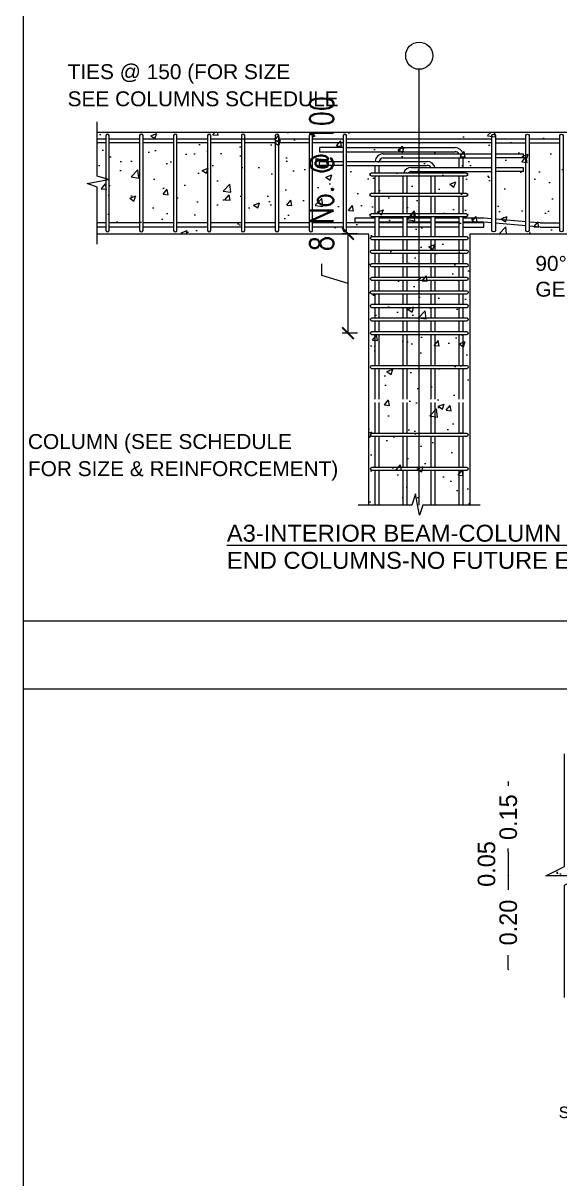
# Model space of a CAD drawing. Extents: x 166525 to 167198, y 178739 to 179747.
# Drawn here: x 166615.95 to 166620.53, y 179574.17 to 179584.04 of the extents above; entities that cross this region are included whole.
import ezdxf

# ---------------------------------------------------------------- set-up
doc = ezdxf.new("R2010")
doc.units = 0
doc.header["$MEASUREMENT"] = 0
doc.layers.get('0').update_dxf_attribs({"linetype": 'CONTINUOUS'})
doc.layers.get('DEFPOINTS').update_dxf_attribs({"linetype": 'CONTINUOUS'})
doc.layers.add('BEAM', color=6, linetype='CONTINUOUS', lineweight=13)
doc.layers.add('S-G-TEXT SUB TITLE', color=2, linetype='CONTINUOUS')
doc.styles.add('ARIAL', font='arial.ttf')
doc.styles.add('DIM', font='simplex.shx', dxfattribs={"width": 0.75})
doc.dimstyles.new('1-25', dxfattribs={"dimtxt": 0.2, "dimasz": 0.01, "dimexe": 0, "dimexo": 0, "dimgap": 0.08, "dimtad": 0, "dimlfac": 0.25, "dimzin": 0, "dimdsep": 46, "dimtxsty": 'Standard', "dimblk1": 'OBLIQUE', "dimblk2": 'OBLIQUE', "dimsah": 1, "dimcen": 0, "dimse1": 1, "dimse2": 1, "dimclrd": 256, "dimclre": 256, "dimclrt": 4, "dimadec": 0, "dimazin": 0, "dimtfac": 5.555556, "dimtix": 1, "dimtofl": 0, "dimtmove": 2, "dimatfit": 3, "dimldrblk": 'OBLIQUE', "dimfxl": 1, "dimtolj": 1, "dimtzin": 0, "dimarcsym": 0})
doc.dimstyles.new('MUTASIM', dxfattribs={"dimscale": 0.9995, "dimtxt": 0.2, "dimasz": 0.1, "dimexe": 0.05, "dimexo": 0.12, "dimgap": 0.05, "dimtad": 0, "dimzin": 0, "dimdsep": 46, "dimtxsty": 'DIM', "dimblk": 'ARCHTICK', "dimcen": 0.09, "dimclrd": 35, "dimclre": 33, "dimclrt": 256, "dimazin": 0, "dimtfac": 1, "dimtofl": 0, "dimtmove": 1, "dimatfit": 3, "dimfxl": 0.18, "dimtolj": 1, "dimtzin": 0, "dimlwd": 13, "dimlwe": 9, "dimarcsym": 0})

# ---------------------------------------------------------------- blocks, each defined once
blk = doc.blocks.new('_OBLIQUE')
at = {"color": 0, "linetype": 'ByBlock'}
blk.add_line((-0.5, -0.5), (0.5, 0.5), dxfattribs=at)
blk = doc.blocks.new('*D676')
at = {"layer": 'BEAM', "lineweight": -2, "transparency": 16777216}
for p, q in [((166620.0916, 179577.5611), (166620.0916, 179577.5286)), ((166620.0916, 179576.9611), (166620.0916, 179576.9936))]:
    blk.add_line(p, q, dxfattribs=at)
at = {"layer": 'DEFPOINTS', "color": 0, "transparency": 16777216}
for p in [(166620.4205, 179577.5611), (166620.0916, 179576.9611), (166620.4205, 179576.9611)]:
    blk.add_point(p, dxfattribs=at)
at = {"layer": 'BEAM', "lineweight": -2, "transparency": 16777216, "xscale": 0.01, "yscale": 0.01, "zscale": 0.01}
for p, rotation in [((166620.0916, 179577.5611), 90), ((166620.0916, 179576.9611), 270)]:
    blk.add_blockref('_OBLIQUE', p, dxfattribs=dict(at, rotation=rotation))
at = {"layer": 'BEAM', "color": 4, "transparency": 16777216, "insert": (166620.0916, 179577.2611), "char_height": 0.15, "attachment_point": 5, "rotation": 90}
blk.add_mtext('\\A1;0.15', dxfattribs=at)
blk = doc.blocks.new('*D677')
at = {"layer": 'BEAM', "lineweight": -2, "transparency": 16777216}
blk.add_line((166620.0916, 179576.9611), (166620.0916, 179576.7611), dxfattribs=at)
at = {"layer": 'DEFPOINTS', "color": 0, "transparency": 16777216}
for p in [(166620.4205, 179576.9611), (166620.0916, 179576.7611), (166620.4205, 179576.7611)]:
    blk.add_point(p, dxfattribs=at)
at = {"layer": 'BEAM', "lineweight": -2, "transparency": 16777216, "xscale": 0.01, "yscale": 0.01, "zscale": 0.01}
for p, rotation in [((166620.0916, 179576.9611), 90), ((166620.0916, 179576.7611), 270)]:
    blk.add_blockref('_OBLIQUE', p, dxfattribs=dict(at, rotation=rotation))
at = {"layer": 'BEAM', "color": 4, "transparency": 16777216, "insert": (166619.906, 179576.8611), "char_height": 0.15, "attachment_point": 5, "rotation": 90}
blk.add_mtext('\\A1;0.05', dxfattribs=at)
blk = doc.blocks.new('_ARCHTICK')
at = {"color": 0, "linetype": 'ByBlock', "const_width": 0.15}
blk.add_lwpolyline([(-0.5, -0.5), (0.5, 0.5)], dxfattribs=at)
blk = doc.blocks.new('*D694')
at = {"layer": 'BEAM', "color": 33, "lineweight": 9, "transparency": 16777216}
for p, q in [((166618.803, 179582.2432), (166618.6723, 179582.2432)), ((166618.803, 179581.3953), (166618.6723, 179581.3953))]:
    blk.add_line(p, q, dxfattribs=at)
at = {"layer": 'BEAM', "color": 35, "lineweight": 13, "transparency": 16777216}
for p, q in [((166618.7223, 179581.3953), (166618.7223, 179582.2432)), ((166618.4974, 179581.8867), (166618.4974, 179581.9866)), ((166618.7223, 179581.8192), (166618.4974, 179581.8867))]:
    blk.add_line(p, q, dxfattribs=at)
at = {"layer": 'DEFPOINTS', "color": 0, "transparency": 16777216}
for p in [(166618.7223, 179582.2432), (166618.923, 179582.2432), (166618.923, 179581.3953)]:
    blk.add_point(p, dxfattribs=at)
at = {"layer": 'BEAM', "color": 35, "lineweight": 13, "transparency": 16777216, "xscale": 0.09995000000000001, "yscale": 0.09995000000000001, "zscale": 0.09995000000000001}
for p, rotation in [((166618.7223, 179582.2432), 90), ((166618.7223, 179581.3953), 270)]:
    blk.add_blockref('_ARCHTICK', p, dxfattribs=dict(at, rotation=rotation))
at = {"layer": 'BEAM', "transparency": 16777216, "insert": (166618.4974, 179582.7577), "char_height": 0.1999, "attachment_point": 5, "rotation": 90, "style": 'DIM'}
blk.add_mtext('\\A1;8 No. @ 100', dxfattribs=at)
blk = doc.blocks.new('SUBTITLE')
at = {"lineweight": 0}
for tag, p in [('%%USUBTITLE', (13935941.075, 8347529.818)), ('20', (13935941.075, 8347529.418))]:
    blk.add_attdef(tag, p, '', height=0.2, dxfattribs=at)
blk = doc.blocks.new('*D740')
at = {"layer": 'BEAM', "lineweight": -2, "transparency": 16777216}
for p, q in [((166620.0916, 179576.7611), (166620.0916, 179576.6411)), ((166620.0916, 179575.9611), (166620.0916, 179576.0811))]:
    blk.add_line(p, q, dxfattribs=at)
at = {"layer": 'DEFPOINTS', "color": 0, "transparency": 16777216}
for p in [(166620.0916, 179576.7611), (166620.7953, 179576.7611), (166620.7953, 179575.9611)]:
    blk.add_point(p, dxfattribs=at)
at = {"layer": 'BEAM', "lineweight": -2, "transparency": 16777216, "xscale": 0.01, "yscale": 0.01, "zscale": 0.01}
for p, rotation in [((166620.0916, 179576.7611), 90), ((166620.0916, 179575.9611), 270)]:
    blk.add_blockref('_OBLIQUE', p, dxfattribs=dict(at, rotation=rotation))
at = {"layer": 'BEAM', "color": 4, "transparency": 16777216, "insert": (166620.0916, 179576.3611), "char_height": 0.15, "attachment_point": 5, "rotation": 90}
blk.add_mtext('\\A1;0.20', dxfattribs=at)

msp = doc.modelspace()

# ---------------------------------------------------------------- hatches: boundary and pattern name
at = {"layer": 'BEAM'}
h = msp.add_hatch(dxfattribs=at)
h.set_pattern_fill('AR-CONC', color=0, scale=0.002897, style=0)
h.set_pattern_definition([(50, (166520.0776, 179599.2416), (0.527809, -0.0461773), [0.05519, -0.6070894]), (355, (166520.0776, 179599.2416), (-0.1021023, 0.553512), [0.044152, -0.4856715]), (100.451, (166520.1216, 179599.23774), (0.4257086, 0.5073323), [0.0469042, -0.5159463]), (46.1842, (166520.0776, 179599.38876), (0.785346, -0.1218012), [0.082785, -0.910634]), (96.6356, (166520.14305, 179599.3786), (0.687786, 0.716819), [0.0703563, -0.7739195]), (351.184, (166520.0776, 179599.3888), (0.687787, 0.716818), [0.066228, -0.728507]), (21, (166520.1512, 179599.35197), (0.439245, -0.2962745), [0.05519, -0.6070894]), (326, (166520.1512, 179599.35197), (0.1790473, 0.5336128), [0.044152, -0.4856715]), (71.4514, (166520.1878, 179599.3273), (0.618291, 0.2373395), [0.0469042, -0.5159463]), (37.5, (166520.0776, 179599.24159), (0.00894802, 0.24496525), [0, -0.4797846, 0, -0.4930302, 0, -0.4875112]), (7.5, (166520.0776, 179599.2416), (0.1935839, 0.29023415), [0, -0.2811008, 0, -0.4687466, 0, -0.18580615]), (327.5, (166519.9135, 179599.24159), (0.39282087, -0.0165968), [0, -0.1839665, 0, -0.5739754, 0, -0.7616213]), (317.5, (166519.83992, 179599.2416), (0.4291465, 0.0736633), [0, -0.2391564, 0, -0.3811786, 0, -0.5408615])])
h.paths.add_polyline_path([(166622.08291, 179582.24316), (166622.08291, 179582.64322), (166621.99886, 179582.67303), (166622.18096, 179582.70743), (166622.08291, 179582.73725), (166622.08291, 179583.11229), (166616.5784, 179583.11229), (166616.5784, 179582.73725), (166616.67645, 179582.70743), (166616.49435, 179582.67303), (166616.5784, 179582.64322), (166616.5784, 179582.24316), (166618.89608, 179582.24316), (166618.89608, 179579.92547), (166619.26803, 179579.92547), (166619.29785, 179580.02353), (166619.33225, 179579.84143), (166619.36206, 179579.92547), (166619.76522, 179579.92547), (166619.76522, 179582.24316)])
h = msp.add_hatch(dxfattribs=at)
h.set_pattern_fill('AR-CONC', color=0, scale=0.04, style=0)
h.set_pattern_definition([(50, (166664.94018, 179575.2826), (0.2869041, -0.0251009), [0.03, -0.33]), (355, (166664.94018, 179575.2826), (-0.0555005, 0.3008769), [0.024, -0.264]), (100.4514, (166664.9641, 179575.2805), (0.2314038, 0.2757758), [0.025496, -0.2804568]), (46.1842, (166664.94018, 179575.3626), (0.4268964, -0.0662076), [0.045, -0.495]), (96.6356, (166664.97575, 179575.35707), (0.373865, 0.389647), [0.038244, -0.420685]), (351.1842, (166664.9402, 179575.3626), (0.3738648, 0.3896474), [0.036, -0.396]), (21, (166664.98018, 179575.3426), (0.2387628, -0.1610476), [0.03, -0.33]), (326, (166664.98018, 179575.3426), (0.0973261, 0.29006), [0.024, -0.264]), (71.4514, (166665.00008, 179575.32917), (0.336089, 0.1290122), [0.025496, -0.2804568]), (37.5, (166664.94018, 179575.28259), (0.00486394, 0.13315754), [0, -0.2608, 0, -0.268, 0, -0.265]), (7.5, (166664.94018, 179575.28259), (0.1052278, 0.1577647), [0, -0.1528, 0, -0.2548, 0, -0.101]), (327.5, (166664.85098, 179575.28259), (0.21352897, -0.00902195), [0, -0.1, 0, -0.312, 0, -0.414]), (317.5, (166664.81098, 179575.28259), (0.2332745, 0.040042), [0, -0.13, 0, -0.2072, 0, -0.294])])
h.paths.add_polyline_path([(166623.57622, 179576.76106), (166623.57622, 179576.83789, -0.4142136), (166623.55622, 179576.85789, -0.4142136), (166623.57622, 179576.87789), (166623.57622, 179576.96106), (166620.57155, 179576.96106), (166620.57155, 179576.84106), (166620.41155, 179576.76106), (166620.73155, 179576.76106)])
h.paths.add_polyline_path([(166626.61155, 179576.76106), (166626.77155, 179576.84106), (166626.77155, 179576.96106), (166623.57622, 179576.96106), (166623.57622, 179576.87789, -0.4142136), (166623.59622, 179576.85789, -0.4142136), (166623.57622, 179576.83789), (166623.57622, 179576.76106)])

# ---------------------------------------------------------------- linework, layer by layer
at = {"layer": 'BEAM', "color": 0}
for p, q in [((166619.33065, 179579.92547), (166619.33065, 179583.64877)), ((166616.5784, 179583.11229), (166622.08291, 179583.11229)), ((166616.5784, 179583.05435), (166616.65256, 179583.05435)), ((166616.65256, 179583.01959), (166616.5784, 179583.01959)), ((166616.68153, 179583.05435), (166616.94227, 179583.05435)), ((166616.94227, 179583.01959), (166616.68153, 179583.01959)), ((166616.97124, 179583.05435), (166617.23198, 179583.05435)), ((166617.23198, 179583.01959), (166616.97124, 179583.01959)), ((166617.26095, 179583.05435), (166617.52169, 179583.05435)), ((166617.52169, 179583.01959), (166617.26095, 179583.01959)), ((166617.55066, 179583.05435), (166617.8114, 179583.05435)), ((166617.8114, 179583.01959), (166617.55066, 179583.01959)), ((166617.84037, 179583.05435), (166618.10111, 179583.05435)), ((166618.10111, 179583.01959), (166617.84037, 179583.01959)), ((166618.13008, 179583.05435), (166618.39082, 179583.05435)), ((166618.39082, 179583.01959), (166618.13008, 179583.01959)), ((166618.4198, 179583.05435), (166618.68054, 179583.05435)), ((166618.68054, 179583.01959), (166618.4198, 179583.01959)), ((166618.70951, 179583.05435), (166619.9518, 179583.05435)), ((166619.9518, 179583.01959), (166618.70951, 179583.01959)), ((166619.98077, 179583.05435), (166620.24151, 179583.05435)), ((166619.98077, 179583.01959), (166620.24151, 179583.01959)), ((166620.27048, 179583.05435), (166620.53122, 179583.05435)), ((166620.27048, 179583.01959), (166620.53122, 179583.01959)), ((166618.70951, 179582.97944), (166619.63774, 179582.97944)), ((166618.70951, 179582.94467), (166619.63774, 179582.94467)), ((166619.02342, 179582.92729), (166619.9518, 179582.92729)), ((166619.02356, 179582.89252), (166619.9518, 179582.89252)), ((166619.67251, 179582.80998), (166619.67251, 179582.89252)), ((166619.70727, 179582.80998), (166619.70727, 179582.89252)), ((166618.70951, 179582.86213), (166619.39825, 179582.86213)), ((166618.70951, 179582.82736), (166619.39825, 179582.82736)), ((166618.95403, 179582.76457), (166618.95403, 179582.82736)), ((166618.98879, 179582.76457), (166618.98879, 179582.82736)), ((166618.95403, 179582.59075), (166618.95403, 179582.7356)), ((166618.98879, 179582.59075), (166618.98879, 179582.7356)), ((166619.19352, 179582.59075), (166619.19352, 179582.7356)), ((166619.19352, 179582.70189), (166619.19352, 179582.71348)), ((166619.22829, 179582.59075), (166619.22829, 179582.7356)), ((166619.22829, 179582.70189), (166619.22829, 179582.71348)), ((166619.26305, 179582.77522), (166619.9518, 179582.77522)), ((166619.43302, 179582.59075), (166619.43302, 179582.7356)), ((166619.46778, 179582.59075), (166619.46778, 179582.7356)), ((166619.67251, 179582.76457), (166619.67251, 179582.77522)), ((166619.67251, 179582.59075), (166619.67251, 179582.7356)), ((166619.70727, 179582.76457), (166619.70727, 179582.77522)), ((166619.70727, 179582.59075), (166619.70727, 179582.7356)), ((166618.95403, 179582.41692), (166618.95403, 179582.56178)), ((166618.98879, 179582.41692), (166618.98879, 179582.56178)), ((166619.19352, 179582.41692), (166619.19352, 179582.56178)), ((166619.22829, 179582.41692), (166619.22829, 179582.56178)), ((166619.43302, 179582.41692), (166619.43302, 179582.56178)), ((166619.46778, 179582.41692), (166619.46778, 179582.56178)), ((166619.67251, 179582.41692), (166619.67251, 179582.56178)), ((166619.70727, 179582.41692), (166619.70727, 179582.56178)), ((166616.65256, 179582.33587), (166616.5784, 179582.33587)), ((166616.65256, 179582.3011), (166616.5784, 179582.3011)), ((166616.94227, 179582.33587), (166616.68153, 179582.33587)), ((166616.94227, 179582.3011), (166616.68153, 179582.3011)), ((166617.23198, 179582.33587), (166616.97124, 179582.33587)), ((166617.23198, 179582.3011), (166616.97124, 179582.3011)), ((166617.52169, 179582.33587), (166617.26095, 179582.33587)), ((166617.52169, 179582.3011), (166617.26095, 179582.3011)), ((166617.8114, 179582.33587), (166617.55066, 179582.33587)), ((166617.8114, 179582.3011), (166617.55066, 179582.3011)), ((166618.10111, 179582.33587), (166617.84037, 179582.33587)), ((166618.10111, 179582.3011), (166617.84037, 179582.3011)), ((166618.39082, 179582.33587), (166618.13008, 179582.33587)), ((166618.39082, 179582.3011), (166618.13008, 179582.3011)), ((166618.68054, 179582.33587), (166618.4198, 179582.33587)), ((166618.68054, 179582.3011), (166618.4198, 179582.3011)), ((166618.95403, 179582.33587), (166618.70951, 179582.33587)), ((166618.95403, 179582.3011), (166618.70951, 179582.3011)), ((166618.95403, 179582.22097), (166618.95403, 179582.38795)), ((166618.98879, 179582.22097), (166618.98879, 179582.38795)), ((166619.19352, 179582.37834), (166618.98879, 179582.37834)), ((166619.19352, 179582.34357), (166618.98879, 179582.34357)), ((166619.19352, 179582.33587), (166618.98879, 179582.33587)), ((166619.19352, 179582.3011), (166618.98879, 179582.3011)), ((166619.19352, 179582.22097), (166619.19352, 179582.38795)), ((166619.22829, 179582.22097), (166619.22829, 179582.38795)), ((166619.43302, 179582.37834), (166619.22829, 179582.37834)), ((166619.43302, 179582.34357), (166619.22829, 179582.34357)), ((166619.43302, 179582.33587), (166619.22829, 179582.33587)), ((166619.43302, 179582.3011), (166619.22829, 179582.3011)), ((166619.43302, 179582.22097), (166619.43302, 179582.38795)), ((166619.46778, 179582.22097), (166619.46778, 179582.38795)), ((166619.67251, 179582.37834), (166619.46778, 179582.37834)), ((166619.67251, 179582.34357), (166619.46778, 179582.34357)), ((166619.67251, 179582.33587), (166619.46778, 179582.33587)), ((166619.67251, 179582.3011), (166619.46778, 179582.3011)), ((166619.67251, 179582.22097), (166619.67251, 179582.38795)), ((166619.70727, 179582.22097), (166619.70727, 179582.38795)), ((166619.8811, 179582.37834), (166619.70727, 179582.37834)), ((166619.8811, 179582.34357), (166619.70727, 179582.34357)), ((166619.9518, 179582.37215), (166619.8811, 179582.37834)), ((166619.9518, 179582.33739), (166619.8811, 179582.34357)), ((166620.24151, 179582.34681), (166619.98077, 179582.36962)), ((166620.24151, 179582.31204), (166619.98077, 179582.33485)), ((166620.365, 179582.336), (166620.27048, 179582.34427)), ((166620.365, 179582.30124), (166620.27048, 179582.30951)), ((166620.36803, 179582.33587), (166620.53122, 179582.33587)), ((166620.36803, 179582.3011), (166620.53122, 179582.3011)), ((166618.95403, 179582.10509), (166618.95403, 179582.192)), ((166619.19352, 179582.10509), (166619.19352, 179582.192)), ((166619.22829, 179582.10509), (166619.22829, 179582.192)), ((166619.43302, 179582.10509), (166619.43302, 179582.192)), ((166619.46778, 179582.10509), (166619.46778, 179582.192)), ((166619.67251, 179582.10509), (166619.67251, 179582.192)), ((166619.70727, 179582.10509), (166619.70727, 179582.192)), ((166618.95403, 179581.98921), (166618.95403, 179582.07612)), ((166619.19352, 179581.98921), (166619.19352, 179582.07612)), ((166619.22829, 179581.98921), (166619.22829, 179582.07612)), ((166619.43302, 179581.98921), (166619.43302, 179582.07612)), ((166619.46778, 179581.98921), (166619.46778, 179582.07612)), ((166619.67251, 179581.98921), (166619.67251, 179582.07612)), ((166619.70727, 179581.98921), (166619.70727, 179582.07612)), ((166618.95403, 179581.87332), (166618.95403, 179581.96023)), ((166619.19352, 179581.87332), (166619.19352, 179581.96023)), ((166619.22829, 179581.87332), (166619.22829, 179581.96023)), ((166619.43302, 179581.87332), (166619.43302, 179581.96023)), ((166619.46778, 179581.87332), (166619.46778, 179581.96023)), ((166619.67251, 179581.87332), (166619.67251, 179581.96023)), ((166619.70727, 179581.87332), (166619.70727, 179581.96023)), ((166618.95403, 179581.75744), (166618.95403, 179581.84435)), ((166619.19352, 179581.75744), (166619.19352, 179581.84435)), ((166619.22829, 179581.75744), (166619.22829, 179581.84435)), ((166619.43302, 179581.75744), (166619.43302, 179581.84435)), ((166619.46778, 179581.75744), (166619.46778, 179581.84435)), ((166619.67251, 179581.75744), (166619.67251, 179581.84435)), ((166619.70727, 179581.75744), (166619.70727, 179581.84435)), ((166618.95403, 179581.64155), (166618.95403, 179581.72847)), ((166619.19352, 179581.64155), (166619.19352, 179581.72847)), ((166619.22829, 179581.64155), (166619.22829, 179581.72847)), ((166619.43302, 179581.64155), (166619.43302, 179581.72847)), ((166619.46778, 179581.64155), (166619.46778, 179581.72847)), ((166619.67251, 179581.64155), (166619.67251, 179581.72847)), ((166619.70727, 179581.64155), (166619.70727, 179581.72847)), ((166618.95403, 179581.52567), (166618.95403, 179581.61258)), ((166619.19352, 179581.52567), (166619.19352, 179581.61258)), ((166619.22829, 179581.52567), (166619.22829, 179581.61258)), ((166619.43302, 179581.52567), (166619.43302, 179581.61258)), ((166619.46778, 179581.52567), (166619.46778, 179581.61258)), ((166619.67251, 179581.52567), (166619.67251, 179581.61258)), ((166619.70727, 179581.52567), (166619.70727, 179581.61258)), ((166618.95403, 179581.40978), (166618.95403, 179581.4967)), ((166619.19352, 179581.40978), (166619.19352, 179581.4967)), ((166619.22829, 179581.40978), (166619.22829, 179581.4967)), ((166619.43302, 179581.40978), (166619.43302, 179581.4967)), ((166619.46778, 179581.40978), (166619.46778, 179581.4967)), ((166619.67251, 179581.40978), (166619.67251, 179581.4967)), ((166619.70727, 179581.40978), (166619.70727, 179581.4967)), ((166618.95403, 179581.12007), (166618.95403, 179581.38081)), ((166619.19352, 179581.12007), (166619.19352, 179581.38081)), ((166619.22829, 179581.12007), (166619.22829, 179581.38081)), ((166619.43302, 179581.12007), (166619.43302, 179581.38081)), ((166619.46778, 179581.12007), (166619.46778, 179581.38081)), ((166619.67251, 179581.12007), (166619.67251, 179581.38081)), ((166619.70727, 179581.12007), (166619.70727, 179581.38081)), ((166618.95403, 179580.83036), (166618.95403, 179581.0911)), ((166619.19352, 179580.83036), (166619.19352, 179581.0911)), ((166619.22829, 179580.83036), (166619.22829, 179581.0911)), ((166619.43302, 179580.83036), (166619.43302, 179581.0911)), ((166619.46778, 179580.83036), (166619.46778, 179581.0911)), ((166619.67251, 179580.83036), (166619.67251, 179581.0911)), ((166619.70727, 179580.83036), (166619.70727, 179581.0911)), ((166618.95403, 179580.54065), (166618.95403, 179580.80139)), ((166619.19352, 179580.54065), (166619.19352, 179580.80139)), ((166619.22829, 179580.54065), (166619.22829, 179580.80139)), ((166619.43302, 179580.54065), (166619.43302, 179580.80139)), ((166619.46778, 179580.54065), (166619.46778, 179580.80139)), ((166619.67251, 179580.54065), (166619.67251, 179580.80139)), ((166619.70727, 179580.54065), (166619.70727, 179580.80139)), ((166618.95403, 179580.25094), (166618.95403, 179580.51168)), ((166619.19352, 179580.25094), (166619.19352, 179580.51168)), ((166619.22829, 179580.25094), (166619.22829, 179580.51168)), ((166619.43302, 179580.25094), (166619.43302, 179580.51168)), ((166619.46778, 179580.25094), (166619.46778, 179580.51168)), ((166619.67251, 179580.25094), (166619.67251, 179580.51168)), ((166619.70727, 179580.25094), (166619.70727, 179580.51168)), ((166618.95403, 179579.92547), (166618.95403, 179580.22197)), ((166619.19352, 179579.92547), (166619.19352, 179580.22197)), ((166619.22829, 179579.92547), (166619.22829, 179580.22197)), ((166619.43302, 179579.92547), (166619.43302, 179580.22197)), ((166619.46778, 179579.92547), (166619.46778, 179580.22197)), ((166619.67251, 179579.92547), (166619.67251, 179580.22197)), ((166619.70727, 179579.92547), (166619.70727, 179580.22197)), ((166665.54405, 179578.9345), (166615.94671, 179578.9345)), ((166665.54405, 179578.35508), (166615.94671, 179578.35508))]:
    msp.add_line(p, q, dxfattribs=at)
msp.add_lwpolyline([(166665.54405, 179591.82623), (166615.94671, 179591.82623), (166615.94671, 179553.60608), (166665.54405, 179553.60608)], close=True, dxfattribs=at)
for points, format in [([(166619.1165, 179582.7651, 0, 0.05055, 0), (166619.04212, 179582.89726, 0, 0, 0), (166618.63645, 179583.61815, 0, 0, 0), (166618.30486, 179583.61815, 0, 0, 0)], "xyseb"), ([(166616.65256, 179582.33587), (166616.65256, 179582.27213, 0.8181603), (166616.68153, 179582.27213), (166616.68153, 179583.08332, 0.8181603), (166616.65256, 179583.08332), (166616.65256, 179582.3011)], "xyb"), ([(166616.94227, 179582.33587), (166616.94227, 179582.27213, 0.8181603), (166616.97124, 179582.27213), (166616.97124, 179583.08332, 0.8181603), (166616.94227, 179583.08332), (166616.94227, 179582.3011)], "xyb"), ([(166617.23198, 179582.33587), (166617.23198, 179582.27213, 0.8181603), (166617.26095, 179582.27213), (166617.26095, 179583.08332, 0.8181603), (166617.23198, 179583.08332), (166617.23198, 179582.3011)], "xyb"), ([(166617.52169, 179582.33587), (166617.52169, 179582.27213, 0.8181603), (166617.55066, 179582.27213), (166617.55066, 179583.08332, 0.8181603), (166617.52169, 179583.08332), (166617.52169, 179582.3011)], "xyb"), ([(166619.44083, 179582.84757, 0, 0.05055, 0), (166619.51652, 179582.71615, 0, 0, 0), (166619.93511, 179581.98932, 0, 0, 0), (166620.27387, 179581.98932, 0, 0, 0)], "xyseb"), ([(166618.89608, 179580.40299, 0, 0.05055, 0), (166618.74443, 179580.40299, 0, 0, 0), (166618.31832, 179580.40299, 0, 0, 0), (166618.31832, 179580.40299, 0, 0, 0)], "xyseb")]:
    msp.add_lwpolyline(points, format=format, dxfattribs=at)
for points in [[(166616.5784, 179582.15625), (166616.5784, 179582.64322), (166616.49435, 179582.67303), (166616.67645, 179582.70743), (166616.5784, 179582.73725), (166616.5784, 179583.19921)], [(166618.68054, 179582.97944), (166618.4789, 179582.97944), (166618.4789, 179582.94467), (166618.68054, 179582.94467)], [(166619.98077, 179582.92729), (166620.2182, 179582.92729), (166620.2182, 179582.89252), (166619.98077, 179582.89252)], [(166618.68054, 179582.82736), (166618.4789, 179582.82736), (166618.4789, 179582.86213), (166618.68054, 179582.86213)], [(166619.26305, 179582.80998), (166619.9518, 179582.80998)], [(166619.98077, 179582.80998), (166620.2182, 179582.80998), (166620.2182, 179582.77522), (166619.98077, 179582.77522)], [(166618.95403, 179582.37834), (166618.7802, 179582.37834), (166618.7802, 179582.34357), (166618.95403, 179582.34357)], [(166619.70727, 179582.3011), (166619.8811, 179582.3011), (166619.8811, 179582.33587), (166619.70727, 179582.33587)], [(166616.5784, 179582.24316), (166618.89608, 179582.24316), (166618.89608, 179579.92547)], [(166619.76522, 179579.92547), (166619.76522, 179582.24316), (166622.08291, 179582.24316)], [(166618.98879, 179582.10509), (166618.98879, 179582.192)], [(166618.98879, 179581.98921), (166618.98879, 179582.07612)], [(166618.98879, 179581.87332), (166618.98879, 179581.96023)], [(166618.98879, 179581.75744), (166618.98879, 179581.84435)], [(166618.98879, 179581.64155), (166618.98879, 179581.72847)], [(166618.98879, 179581.52567), (166618.98879, 179581.61258)], [(166618.98879, 179581.40978), (166618.98879, 179581.4967)], [(166618.98879, 179581.12007), (166618.98879, 179581.38081)], [(166618.98879, 179580.83036), (166618.98879, 179581.0911)], [(166618.98879, 179580.54065), (166618.98879, 179580.80139)], [(166618.98879, 179580.25094), (166618.98879, 179580.51168)], [(166618.98879, 179579.92547), (166618.98879, 179580.22197)], [(166619.85213, 179579.92547), (166619.36206, 179579.92547), (166619.33225, 179579.84143), (166619.29785, 179580.02353), (166619.26803, 179579.92547), (166618.80917, 179579.92547)], [(166620.57155, 179575.72106), (166620.57155, 179576.68106), (166620.73155, 179576.76106), (166620.41155, 179576.76106), (166620.57155, 179576.84106), (166620.57155, 179577.80106)]]:
    msp.add_lwpolyline(points, dxfattribs=at)
for points in [[(166617.84037, 179582.27213), (166617.84037, 179583.08332, 0.8181603), (166617.8114, 179583.08332), (166617.8114, 179582.27213, 0.8181603)], [(166618.13008, 179582.27213), (166618.13008, 179583.08332, 0.8181603), (166618.10111, 179583.08332), (166618.10111, 179582.27213, 0.8181603)], [(166618.4198, 179582.27213), (166618.4198, 179583.08332, 0.8181603), (166618.39082, 179583.08332), (166618.39082, 179582.27213, 0.8181603)], [(166618.70951, 179582.27213), (166618.70951, 179583.08332, 0.8181603), (166618.68054, 179583.08332), (166618.68054, 179582.27213, 0.8181603)], [(166619.9518, 179582.27213), (166619.9518, 179583.08332, -0.8181603), (166619.98077, 179583.08332), (166619.98077, 179582.27213, -0.8181603)], [(166620.24151, 179582.27213), (166620.24151, 179583.08332, -0.8181603), (166620.27048, 179583.08332), (166620.27048, 179582.27213, -0.8181603)], [(166620.53122, 179582.27213), (166620.53122, 179583.08332, -0.8181603), (166620.56019, 179583.08332), (166620.56019, 179582.27213, -0.8181603)], [(166619.73277, 179582.7356), (166618.92158, 179582.7356, -0.8181603), (166618.92158, 179582.76457), (166619.73277, 179582.76457, -0.8181603)], [(166619.73277, 179582.56178), (166618.92158, 179582.56178, -0.8181603), (166618.92158, 179582.59075), (166619.73277, 179582.59075, -0.8181603)], [(166618.92158, 179582.41692), (166619.73277, 179582.41692, -0.8181603), (166619.73277, 179582.38795), (166618.92158, 179582.38795, -0.8181603)], [(166619.73625, 179582.192), (166618.92506, 179582.192, -0.8181603), (166618.92506, 179582.22097), (166619.73625, 179582.22097, -0.8181603)], [(166619.73625, 179582.07612), (166618.92506, 179582.07612, -0.8181603), (166618.92506, 179582.10509), (166619.73625, 179582.10509, -0.8181603)], [(166619.73625, 179581.96023), (166618.92506, 179581.96023, -0.8181603), (166618.92506, 179581.98921), (166619.73625, 179581.98921, -0.8181603)], [(166619.73625, 179581.84435), (166618.92506, 179581.84435, -0.8181603), (166618.92506, 179581.87332), (166619.73625, 179581.87332, -0.8181603)], [(166619.73625, 179581.72847), (166618.92506, 179581.72847, -0.8181603), (166618.92506, 179581.75744), (166619.73625, 179581.75744, -0.8181603)], [(166619.73625, 179581.61258), (166618.92506, 179581.61258, -0.8181603), (166618.92506, 179581.64155), (166619.73625, 179581.64155, -0.8181603)], [(166619.73625, 179581.4967), (166618.92506, 179581.4967, -0.8181603), (166618.92506, 179581.52567), (166619.73625, 179581.52567, -0.8181603)], [(166619.73625, 179581.38081), (166618.92506, 179581.38081, -0.8181603), (166618.92506, 179581.40978), (166619.73625, 179581.40978, -0.8181603)], [(166619.73625, 179581.0911), (166618.92506, 179581.0911, -0.8181603), (166618.92506, 179581.12007), (166619.73625, 179581.12007, -0.8181603)], [(166619.73625, 179580.51168), (166618.92506, 179580.51168, -0.8181603), (166618.92506, 179580.54065), (166619.73625, 179580.54065, -0.8181603)], [(166619.73625, 179580.22197), (166618.92506, 179580.22197, -0.8181603), (166618.92506, 179580.25094), (166619.73625, 179580.25094, -0.8181603)]]:
    msp.add_lwpolyline(points, format="xyb", close=True, dxfattribs=at)
msp.add_circle((166619.33065, 179583.76465), 0.11588, dxfattribs=at)
for centre, radius, start, end in [((166619.02356, 179582.85776), 0.06953, 90, 176.39597), ((166619.02356, 179582.85776), 0.03477, 90, 172.777581), ((166619.63774, 179582.90991), 0.06953, 14.477512, 90), ((166619.63774, 179582.90991), 0.03477, 30, 90), ((166619.26305, 179582.74045), 0.06953, 90, 159.700175), ((166619.39825, 179582.7926), 0.06953, 14.477512, 90), ((166619.39825, 179582.7926), 0.03477, 30, 90), ((166619.26305, 179582.74045), 0.03477, 90, 136.063114), ((166620.36803, 179582.37063), 0.03477, 265, 270), ((166620.36803, 179582.33587), 0.03477, 265, 270)]:
    msp.add_arc(centre, radius, start, end, dxfattribs=at)

# ---------------------------------------------------------------- block references
ref = msp.add_blockref('SUBTITLE', (-7908173.24049, -4657162.85517), dxfattribs=dict(at, xscale=0.5794220055977348, yscale=0.5794220055977348, zscale=0.5794220055977348))
ref.add_attrib('%%USUBTITLE', '%%UA3-INTERIOR BEAM-COLUMN JOINT ', (166617.68732, 179579.61397), dxfattribs={"layer": 'S-G-TEXT SUB TITLE', "lineweight": 0, "height": 0.1448555, "style": 'ARIAL'})
ref.add_attrib('20', 'END COLUMNS-NO FUTURE EXTENSION', (166617.68732, 179579.3822), dxfattribs={"layer": 'S-G-TEXT SUB TITLE', "lineweight": 0, "height": 0.1448555, "style": 'ARIAL'})

# ---------------------------------------------------------------- texts
at = {"layer": 'BEAM', "color": 3, "style": 'ARIAL'}
for s, height, p in [('TIES @ 150 (FOR SIZE', 0.1274728, (166616.32671, 179583.56463)), ('SEE COLUMNS SCHEDULE', 0.1274728, (166616.32671, 179583.33286)), ('GENERAL NOTES)', 0.1274728, (166620.3227, 179581.70672)), ('COLUMN (SEE SCHEDULE ', 0.1274728, (166615.98786, 179580.40568)), ('FOR SIZE & REINFORCEMENT)', 0.1274728, (166615.98786, 179580.17391)), ('SELECTED COMPACTED FILL 95%', 0.09856, (166620.52181, 179574.69059))]:
    msp.add_text(s, height=height, dxfattribs=at).set_placement(p)
at = {"layer": 'BEAM', "color": 3, "insert": (166620.3227, 179582.05437), "char_height": 0.1274728, "width": 1.8137094, "attachment_point": 1, "style": 'ARIAL'}
msp.add_mtext('90%%D BEND (REFER TO', dxfattribs=at)

# ---------------------------------------------------------------- dimensions: what is measured, and where the dimension line sits
at = {"layer": 'BEAM', "color": 0}
dim = msp.add_linear_dim(base=(166618.72226, 179582.24316), p1=(166618.92297, 179581.3953), p2=(166618.92297, 179582.24316), angle=90, text='8 No. @ 100', dimstyle='MUTASIM', dxfattribs=at)
dim.commit()
dim.dimension.update_dxf_attribs({"geometry": '*D694', "text_midpoint": (166618.49737, 179582.03662)})
for base, p1, p2, picture, middle in [((166620.09155, 179576.96106), (166620.42049, 179577.56106), (166620.42049, 179576.96106), '*D676', (166620.09155, 179577.26106)), ((166620.09155, 179576.76106), (166620.42049, 179576.96106), (166620.42049, 179576.76106), '*D677', (166619.90605, 179576.86106))]:
    dim = msp.add_linear_dim(base=base, p1=p1, p2=p2, angle=90, dimstyle='1-25', override={"dimtxt": 0.15}, dxfattribs=at)
    dim.commit()
    dim.dimension.update_dxf_attribs({"geometry": picture, "text_midpoint": middle, "dimtype": 160})
dim = msp.add_linear_dim(base=(166620.09155, 179576.76106), p1=(166620.79527, 179575.96106), p2=(166620.79527, 179576.76106), angle=90, dimstyle='1-25', override={"dimtxt": 0.15}, dxfattribs=at)
dim.commit()
dim.dimension.update_dxf_attribs({"geometry": '*D740', "text_midpoint": (166620.09155, 179576.36106)})

doc.saveas('drawing.dxf')
